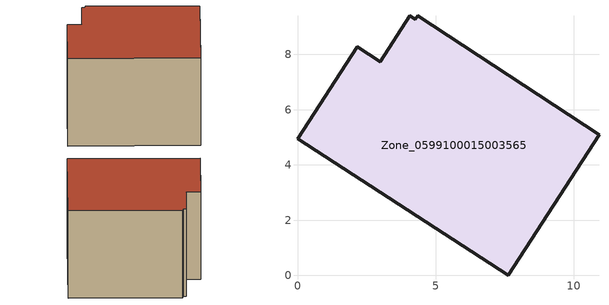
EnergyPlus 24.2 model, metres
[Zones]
Zone_0599100015003565
 floor ground (C_G): 4.07,9.41 4.26,9.28 4.36,9.41 10.92,5.09 7.62,0 0,4.96 2.16,8.29 3,7.75 z0.79
 wall outside (C_F): 2.16,8.29 0,4.96 7.62,0 10.92,5.09 4.36,9.41 4.26,9.28 4.07,9.41 3,7.75 2.16,8.29 z0.79:8.18
 roof outside (C_R): 4.26,9.28 4.07,9.41 3,7.75 2.16,8.29 0,4.96 7.62,0 10.92,5.09 4.36,9.41 z8.18
[BUILDING]
Pand.0599100015003565: North Axis=0; Terrain=City; Loads Convergence Tolerance Value=0.04; Temperature Convergence Tolerance Value=0.4; Solar Distribution=FullExterior; Maximum Number of Warmup Days=25; Minimum Number of Warmup Days=1
[Site:Location]
Rotterdam.The.Hague.AP_ZH_NLD Design_Conditions: Latitude=51.96; Longitude=4.45; Time Zone=1; Elevation=-4.5
[SITE:GROUNDTEMPERATURE:BUILDINGSURFACE]
18, 18, 18, 18, 18, 18, 18, 18, 18, 18, 18, 18
[MATERIAL] Thermal Absorptance=0.9; Solar Absorptance=0.7; Visible Absorptance=0.7
Name | Roughness | Thickness | Conductivity | Density | Specific Heat
G.TI.1965-1974 | MediumSmooth | 0.15 | 0.882353 | 540 | 1210
F.TI.1965-1974 | Rough | 0.3 | 0.697674 | 1920 | 840
R.TI.1965-1974 | MediumRough | 0.2 | 0.232558 | 1500 | 1000
[CONSTRUCTION]
C_G: G.TI.1965-1974
C_F: F.TI.1965-1974
C_R: R.TI.1965-1974
[ZONE]
Zone_0599100015003565: Type=1; Multiplier=1; Ceiling Height=Autocalculate; Volume=Autocalculate; Floor Area=autocalculate; Part of Total Floor Area=Yes
[ZONEINFILTRATION:DESIGNFLOWRATE]
Infil_Zone_0599100015003565: Zone or ZoneList or Space or SpaceList=Zone_0599100015003565; Schedule=AlwaysOn; Design Flow Rate Calculation Method=Flow/Area; Flow Rate per Floor Area=0.003; Constant Term Coefficient=1; Temperature Term Coefficient=0; Velocity Term Coefficient=0; Velocity Squared Term Coefficient=0
[HVACTEMPLATE:ZONE:IDEALLOADSAIRSYSTEM]
Zone_0599100015003565: Maximum Heating Supply Air Temperature=50; Minimum Cooling Supply Air Temperature=13; Maximum Heating Supply Air Humidity Ratio=0.0156; Minimum Cooling Supply Air Humidity Ratio=0.0077; Heating Limit=NoLimit; Cooling Limit=NoLimit; Dehumidification Control Type=ConstantSensibleHeatRatio; Cooling Sensible Heat Ratio=0.7; Dehumidification Setpoint=60; Humidification Control Type=None; Humidification Setpoint=30; Outdoor Air Method=None; Outdoor Air Flow Rate per Person=0.00944; Outdoor Air Flow Rate per Zone Floor Area=0; Outdoor Air Flow Rate per Zone=0; Demand Controlled Ventilation Type=None; Outdoor Air Economizer Type=NoEconomizer; Heat Recovery Type=None; Sensible Heat Recovery Effectiveness=0.7; Latent Heat Recovery Effectiveness=0.65
[ZONECONTROL:THERMOSTAT]
ThermostatControl_Zone_0599100015003565: Zone or ZoneList=Zone_0599100015003565; Control Type Schedule=DualSetpointControlType; Control 1=Thermostat_Zone_0599100015003565; Temperature Difference Between Cutout And Setpoint=0
[THERMOSTATSETPOINT:DUALSETPOINT]
Thermostat_Zone_0599100015003565: Heating Setpoint Temperature Schedule=HeatingSetpoint_Zone_0599100015003565; Cooling Setpoint Temperature Schedule=CoolingSetpoint_Zone_0599100015003565
[SCHEDULE:COMPACT]
HeatingSetpoint_Zone_0599100015003565: Through: 12/31, For: AllDays, Until: 24:00, 21
CoolingSetpoint_Zone_0599100015003565: Through: 12/31, For: AllDays, Until: 24:00, 24
DualSetpointControlType: Through: 12/31, For: AllDays, Until: 24:00, 4
AlwaysOn: Through: 12/31, For: AllDays, Until: 24:00, 1
